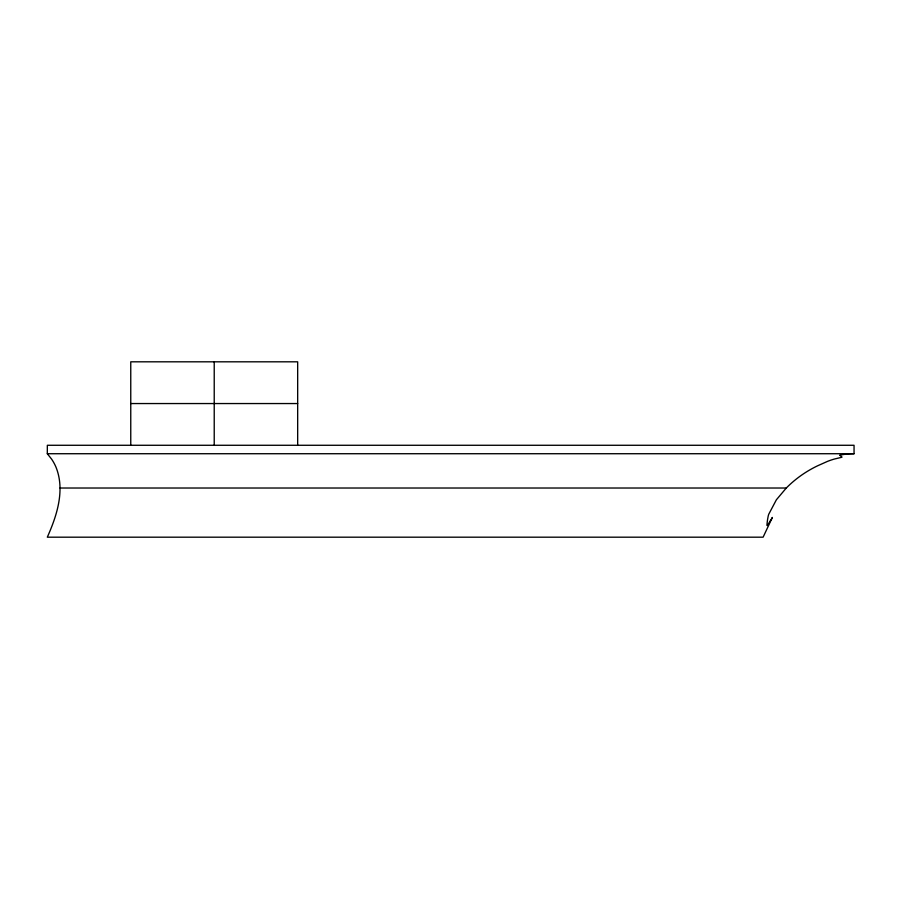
<?xml version="1.0" encoding="UTF-8"?>
<svg xmlns="http://www.w3.org/2000/svg" width="899" height="899" viewBox="0 0 899 899"><rect width="100%" height="100%" fill="white"/><g stroke="black" fill="none" stroke-linecap="round" stroke-linejoin="round"><path stroke-width="1.35" d="M839.79 455.152A70.212 70.212 0 0 1 854.05 453.737L854.05 445.275L47.344 445.275L47.31 453.725L51.591 459.108A46.141 46.141 0 0 1 55.94 467.042C65.29 490.112 56.907 515.644 47.31 537.186L763.116 537.186L772.365 517.431M766.926 525.252L767.061 523.712A83.495 83.495 0 0 1 767.555 519.656L768.117 516.509A24.498 24.498 0 0 1 768.724 514.273L776.388 499.777L786.288 488.022A110.397 110.397 0 0 1 798.009 477.74L799.694 476.481A113.701 113.701 0 0 1 817.641 465.783L827.406 461.423A70.448 70.448 0 0 1 834.53 459.007L840.441 457.602A9.147 9.147 0 0 0 841.329 457.377L841.453 457.333M772.174 517.79L771.387 519.184A14.598 14.598 0 0 1 770.106 521.004L767.443 525.6M130.76 403.55L297.67 403.55M47.344 453.725L854.005 453.725M60.042 488.022L786.288 488.022M840.127 455.535L842.003 457.052A2.045 2.045 0 0 1 841.61 457.276M297.67 445.275L297.67 361.814L130.76 361.814L130.76 445.275M214.22 361.814L214.22 445.275"/></g></svg>
